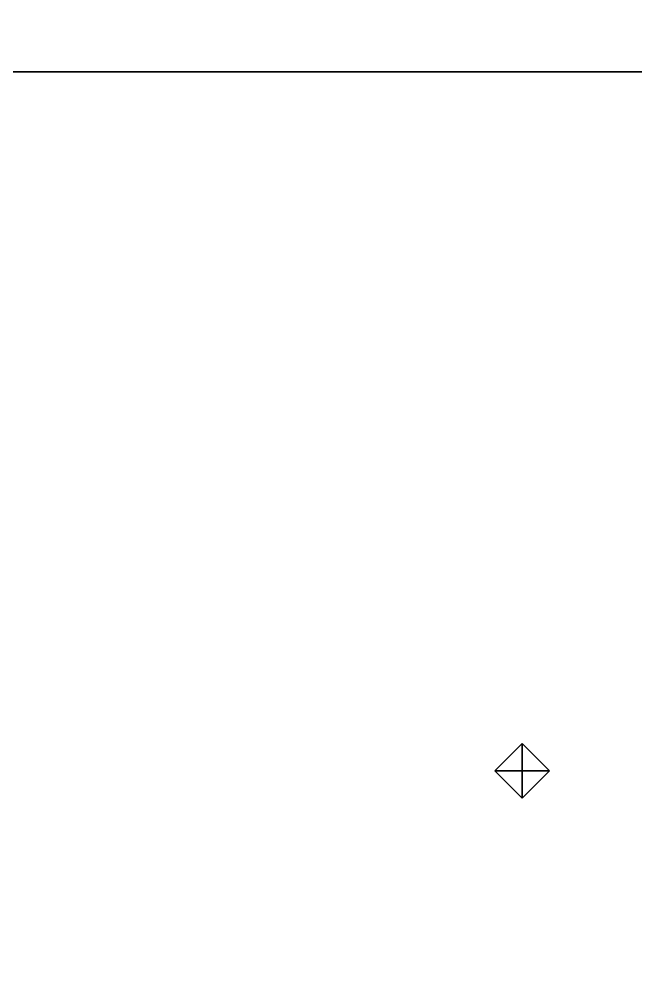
# Model space of a CAD drawing. Extents: x 0 to 3022, y -4615 to 0.
# Drawn here: x 355 to 594.3, y -3791.1 to -3415 of the extents above; entities that cross this region are included whole.
import ezdxf

# ---------------------------------------------------------------- set-up
doc = ezdxf.new("R2010")
doc.units = 0
for name, color, linetype in [('LAYER0', 7, 'CONTINUOUS'), ('LAYER1', 7, 'CONTINUOUS'), ('LAYER667', 7, 'CONTINUOUS'), ('LAYER668', 7, 'CONTINUOUS'), ('LAYER670', 7, 'CONTINUOUS'), ('LAYER671', 7, 'CONTINUOUS'), ('LAYER683', 7, 'CONTINUOUS'), ('LAYER692', 7, 'CONTINUOUS'), ('LAYER765', 253, 'CONTINUOUS'), ('LAYER766', 253, 'CONTINUOUS'), ('LAYER771', 253, 'CONTINUOUS'), ('LAYER772', 253, 'CONTINUOUS')]:
    doc.layers.add(name, color=color, linetype=linetype)

msp = doc.modelspace()

# ---------------------------------------------------------------- linework, layer by layer
at = {"layer": 'LAYER0', "invisible_edges": 1}
for points in [[(2992, 0), (0, -4167.22), (0, 0), (2992, 0)], [(2992, -4162.78, 5), (0, 0, 5), (0, -4167.22, 5), (2992, -4162.78, 5)], [(0, 0, 5), (2992, -4162.78, 5), (2992, 0, 5), (0, 0, 5)], [(0, -4167.22), (2992, 0), (2992, -4162.78), (0, -4167.22)]]:
    msp.add_3dface(points, dxfattribs=at)
at = {"layer": 'LAYER667', "invisible_edges": 1}
for points in [[(1012, -3435.406, 103), (230, -4015.406, 103), (1012, -4015.406, 103), (1012, -3435.406, 103)], [(230, -4015.406, 103), (1012, -3435.406, 103), (230, -3435.406, 103), (230, -4015.406, 103)], [(1012, -3435.406, 103), (230, -3435.406, 85), (230, -3435.406, 103), (1012, -3435.406, 103)], [(230, -3435.406, 85), (1012, -3435.406, 103), (1012, -3435.406, 85), (230, -3435.406, 85)], [(230, -3435.406, 85), (1012, -4015.406, 85), (230, -4015.406, 85), (230, -3435.406, 85)], [(1012, -4015.406, 85), (230, -3435.406, 85), (1012, -3435.406, 85), (1012, -4015.406, 85)]]:
    msp.add_3dface(points, dxfattribs=at)
at = {"layer": 'LAYER668', "invisible_edges": 1}
for points in [[(700, -2983.406, 103), (230, -3435.406, 103), (700, -3435.406, 103), (700, -2983.406, 103)], [(230, -3435.406, 103), (700, -2983.406, 103), (230, -2983.406, 103), (230, -3435.406, 103)], [(230, -2983.406, 85), (700, -3435.406, 85), (230, -3435.406, 85), (230, -2983.406, 85)], [(700, -3435.406, 85), (230, -2983.406, 85), (700, -2983.406, 85), (700, -3435.406, 85)], [(700, -3435.406, 85), (230, -3435.406, 103), (230, -3435.406, 85), (700, -3435.406, 85)], [(230, -3435.406, 103), (700, -3435.406, 85), (700, -3435.406, 103), (230, -3435.406, 103)]]:
    msp.add_3dface(points, dxfattribs=at)
at = {"layer": 'LAYER670', "invisible_edges": 1}
for points in [[(1012, -3435.406, 2554), (230, -4015.406, 2554), (1012, -4015.406, 2554), (1012, -3435.406, 2554)], [(230, -4015.406, 2554), (1012, -3435.406, 2554), (230, -3435.406, 2554), (230, -4015.406, 2554)], [(1012, -3435.406, 2554), (230, -3435.406, 2536), (230, -3435.406, 2554), (1012, -3435.406, 2554)], [(230, -3435.406, 2536), (1012, -3435.406, 2554), (1012, -3435.406, 2536), (230, -3435.406, 2536)], [(230, -3435.406, 2536), (1012, -4015.406, 2536), (230, -4015.406, 2536), (230, -3435.406, 2536)], [(1012, -4015.406, 2536), (230, -3435.406, 2536), (1012, -3435.406, 2536), (1012, -4015.406, 2536)]]:
    msp.add_3dface(points, dxfattribs=at)
at = {"layer": 'LAYER671', "invisible_edges": 1}
for points in [[(700, -2983.406, 2554), (230, -3435.406, 2554), (700, -3435.406, 2554), (700, -2983.406, 2554)], [(230, -3435.406, 2554), (700, -2983.406, 2554), (230, -2983.406, 2554), (230, -3435.406, 2554)], [(230, -2983.406, 2536), (700, -3435.406, 2536), (230, -3435.406, 2536), (230, -2983.406, 2536)], [(700, -3435.406, 2536), (230, -2983.406, 2536), (700, -2983.406, 2536), (700, -3435.406, 2536)], [(700, -3435.406, 2536), (230, -3435.406, 2554), (230, -3435.406, 2536), (700, -3435.406, 2536)], [(230, -3435.406, 2554), (700, -3435.406, 2536), (700, -3435.406, 2554), (230, -3435.406, 2554)]]:
    msp.add_3dface(points, dxfattribs=at)
at = {"layer": 'LAYER683'}
for points, invisible_edges in [([(254.6, -2983.406, 953), (368, -3895.406, 953), (254.6, -3895.406, 953), (254.6, -2983.406, 953)], 1), ([(368, -3895.406, 953), (254.6, -2983.406, 953), (640, -3495.406, 953), (368, -3895.406, 953)], 7), ([(640, -3495.406, 953), (254.6, -2983.406, 953), (640, -2983.406, 953), (640, -3495.406, 953)], 1), ([(254.6, -3895.406, 971), (640, -3495.406, 971), (254.6, -2983.406, 971), (254.6, -3895.406, 971)], 3), ([(254.6, -2983.406, 971), (640, -3495.406, 971), (640, -2983.406, 971), (254.6, -2983.406, 971)], 1), ([(368, -3895.406, 971), (1012, -3495.406, 971), (254.6, -3895.406, 971), (368, -3895.406, 971)], 3), ([(254.6, -3895.406, 971), (1012, -3495.406, 971), (640, -3495.406, 971), (254.6, -3895.406, 971)], 5), ([(1012, -3990.806, 953), (368, -3895.406, 953), (1012, -3495.406, 953), (1012, -3990.806, 953)], 3), ([(1012, -3495.406, 953), (368, -3895.406, 953), (640, -3495.406, 953), (1012, -3495.406, 953)], 3), ([(1012, -3495.406, 971), (368, -3990.806, 971), (1012, -3990.806, 971), (1012, -3495.406, 971)], 1), ([(368, -3990.806, 971), (1012, -3495.406, 971), (368, -3895.406, 971), (368, -3990.806, 971)], 3)]:
    msp.add_3dface(points, dxfattribs=dict(at, invisible_edges=invisible_edges))
at = {"layer": 'LAYER692'}
for points, invisible_edges in [([(254.6, -2983.406, 2021), (368, -3895.406, 2021), (254.6, -3895.406, 2021), (254.6, -2983.406, 2021)], 1), ([(368, -3895.406, 2021), (254.6, -2983.406, 2021), (640, -3495.406, 2021), (368, -3895.406, 2021)], 7), ([(640, -3495.406, 2021), (254.6, -2983.406, 2021), (640, -2983.406, 2021), (640, -3495.406, 2021)], 1), ([(254.6, -3895.406, 2039), (640, -3495.406, 2039), (254.6, -2983.406, 2039), (254.6, -3895.406, 2039)], 3), ([(254.6, -2983.406, 2039), (640, -3495.406, 2039), (640, -2983.406, 2039), (254.6, -2983.406, 2039)], 1), ([(368, -3895.406, 2039), (1012, -3495.406, 2039), (254.6, -3895.406, 2039), (368, -3895.406, 2039)], 3), ([(254.6, -3895.406, 2039), (1012, -3495.406, 2039), (640, -3495.406, 2039), (254.6, -3895.406, 2039)], 5), ([(1012, -3990.806, 2021), (368, -3895.406, 2021), (1012, -3495.406, 2021), (1012, -3990.806, 2021)], 3), ([(1012, -3495.406, 2021), (368, -3895.406, 2021), (640, -3495.406, 2021), (1012, -3495.406, 2021)], 3), ([(1012, -3495.406, 2039), (368, -3990.806, 2039), (1012, -3990.806, 2039), (1012, -3495.406, 2039)], 1), ([(368, -3990.806, 2039), (1012, -3495.406, 2039), (368, -3895.406, 2039), (368, -3990.806, 2039)], 3)]:
    msp.add_3dface(points, dxfattribs=dict(at, invisible_edges=invisible_edges))
at = {"layer": 'LAYER765'}
for points in [[(539.578, -3706.586, 850), (539.578, -3706.586, 865), (550.1846, -3695.979, 850), (539.578, -3706.586, 850)], [(550.1846, -3695.979, 850), (539.578, -3706.586, 865), (550.1846, -3695.979, 865), (550.1846, -3695.979, 850)], [(560.7912, -3706.586, 850), (539.578, -3706.586, 850), (550.1846, -3695.979, 850), (560.7912, -3706.586, 850)], [(550.1846, -3717.193, 865), (550.1846, -3695.979, 865), (539.578, -3706.586, 865), (550.1846, -3717.193, 865)], [(560.7912, -3706.586, 850), (550.1846, -3695.979, 850), (560.7912, -3706.586, 865), (560.7912, -3706.586, 850)], [(560.7912, -3706.586, 865), (550.1846, -3695.979, 850), (550.1846, -3695.979, 865), (560.7912, -3706.586, 865)], [(560.7912, -3706.586, 865), (550.1846, -3695.979, 865), (550.1846, -3717.193, 865), (560.7912, -3706.586, 865)], [(550.1846, -3717.193, 850), (550.1846, -3717.193, 865), (539.578, -3706.586, 850), (550.1846, -3717.193, 850)], [(539.578, -3706.586, 850), (550.1846, -3717.193, 865), (539.578, -3706.586, 865), (539.578, -3706.586, 850)], [(550.1846, -3717.193, 850), (539.578, -3706.586, 850), (560.7912, -3706.586, 850), (550.1846, -3717.193, 850)], [(560.7912, -3706.586, 850), (560.7912, -3706.586, 865), (550.1846, -3717.193, 850), (560.7912, -3706.586, 850)], [(550.1846, -3717.193, 850), (560.7912, -3706.586, 865), (550.1846, -3717.193, 865), (550.1846, -3717.193, 850)]]:
    msp.add_3dface(points, dxfattribs=at)
at = {"layer": 'LAYER766'}
for points in [[(539.578, -3706.586, 850), (539.578, -3706.586, 865), (550.1846, -3695.979, 850), (539.578, -3706.586, 850)], [(550.1846, -3695.979, 850), (539.578, -3706.586, 865), (550.1846, -3695.979, 865), (550.1846, -3695.979, 850)], [(560.7912, -3706.586, 850), (539.578, -3706.586, 850), (550.1846, -3695.979, 850), (560.7912, -3706.586, 850)], [(550.1846, -3717.193, 865), (550.1846, -3695.979, 865), (539.578, -3706.586, 865), (550.1846, -3717.193, 865)], [(560.7912, -3706.586, 850), (550.1846, -3695.979, 850), (560.7912, -3706.586, 865), (560.7912, -3706.586, 850)], [(560.7912, -3706.586, 865), (550.1846, -3695.979, 850), (550.1846, -3695.979, 865), (560.7912, -3706.586, 865)], [(560.7912, -3706.586, 865), (550.1846, -3695.979, 865), (550.1846, -3717.193, 865), (560.7912, -3706.586, 865)], [(550.1846, -3717.193, 850), (550.1846, -3717.193, 865), (539.578, -3706.586, 850), (550.1846, -3717.193, 850)], [(539.578, -3706.586, 850), (550.1846, -3717.193, 865), (539.578, -3706.586, 865), (539.578, -3706.586, 850)], [(550.1846, -3717.193, 850), (539.578, -3706.586, 850), (560.7912, -3706.586, 850), (550.1846, -3717.193, 850)], [(560.7912, -3706.586, 850), (560.7912, -3706.586, 865), (550.1846, -3717.193, 850), (560.7912, -3706.586, 850)], [(550.1846, -3717.193, 850), (560.7912, -3706.586, 865), (550.1846, -3717.193, 865), (550.1846, -3717.193, 850)]]:
    msp.add_3dface(points, dxfattribs=at)
at = {"layer": 'LAYER771'}
for points in [[(539.578, -3706.586, 1920), (539.578, -3706.586, 1935), (550.1846, -3695.979, 1920), (539.578, -3706.586, 1920)], [(550.1846, -3695.979, 1920), (539.578, -3706.586, 1935), (550.1846, -3695.979, 1935), (550.1846, -3695.979, 1920)], [(560.7912, -3706.586, 1920), (539.578, -3706.586, 1920), (550.1846, -3695.979, 1920), (560.7912, -3706.586, 1920)], [(550.1846, -3717.193, 1935), (550.1846, -3695.979, 1935), (539.578, -3706.586, 1935), (550.1846, -3717.193, 1935)], [(560.7912, -3706.586, 1920), (550.1846, -3695.979, 1920), (560.7912, -3706.586, 1935), (560.7912, -3706.586, 1920)], [(560.7912, -3706.586, 1935), (550.1846, -3695.979, 1920), (550.1846, -3695.979, 1935), (560.7912, -3706.586, 1935)], [(560.7912, -3706.586, 1935), (550.1846, -3695.979, 1935), (550.1846, -3717.193, 1935), (560.7912, -3706.586, 1935)], [(550.1846, -3717.193, 1920), (550.1846, -3717.193, 1935), (539.578, -3706.586, 1920), (550.1846, -3717.193, 1920)], [(539.578, -3706.586, 1920), (550.1846, -3717.193, 1935), (539.578, -3706.586, 1935), (539.578, -3706.586, 1920)], [(550.1846, -3717.193, 1920), (539.578, -3706.586, 1920), (560.7912, -3706.586, 1920), (550.1846, -3717.193, 1920)], [(560.7912, -3706.586, 1920), (560.7912, -3706.586, 1935), (550.1846, -3717.193, 1920), (560.7912, -3706.586, 1920)], [(550.1846, -3717.193, 1920), (560.7912, -3706.586, 1935), (550.1846, -3717.193, 1935), (550.1846, -3717.193, 1920)]]:
    msp.add_3dface(points, dxfattribs=at)
at = {"layer": 'LAYER772'}
for points in [[(539.578, -3706.586, 1920), (539.578, -3706.586, 1935), (550.1846, -3695.979, 1920), (539.578, -3706.586, 1920)], [(550.1846, -3695.979, 1920), (539.578, -3706.586, 1935), (550.1846, -3695.979, 1935), (550.1846, -3695.979, 1920)], [(560.7912, -3706.586, 1920), (539.578, -3706.586, 1920), (550.1846, -3695.979, 1920), (560.7912, -3706.586, 1920)], [(550.1846, -3717.193, 1935), (550.1846, -3695.979, 1935), (539.578, -3706.586, 1935), (550.1846, -3717.193, 1935)], [(560.7912, -3706.586, 1920), (550.1846, -3695.979, 1920), (560.7912, -3706.586, 1935), (560.7912, -3706.586, 1920)], [(560.7912, -3706.586, 1935), (550.1846, -3695.979, 1920), (550.1846, -3695.979, 1935), (560.7912, -3706.586, 1935)], [(560.7912, -3706.586, 1935), (550.1846, -3695.979, 1935), (550.1846, -3717.193, 1935), (560.7912, -3706.586, 1935)], [(550.1846, -3717.193, 1920), (550.1846, -3717.193, 1935), (539.578, -3706.586, 1920), (550.1846, -3717.193, 1920)], [(539.578, -3706.586, 1920), (550.1846, -3717.193, 1935), (539.578, -3706.586, 1935), (539.578, -3706.586, 1920)], [(550.1846, -3717.193, 1920), (539.578, -3706.586, 1920), (560.7912, -3706.586, 1920), (550.1846, -3717.193, 1920)], [(560.7912, -3706.586, 1920), (560.7912, -3706.586, 1935), (550.1846, -3717.193, 1920), (560.7912, -3706.586, 1920)], [(550.1846, -3717.193, 1920), (560.7912, -3706.586, 1935), (550.1846, -3717.193, 1935), (550.1846, -3717.193, 1920)]]:
    msp.add_3dface(points, dxfattribs=at)

# ---------------------------------------------------------------- meshes
at = {"layer": 'LAYER1'}
mesh = msp.add_polymesh((5, 2), dxfattribs=at)
for k, corner in enumerate([(2842, -150, 2611), (150, -150, 2611), (2842, -4013, 2611), (2842, -150, 2611), (150, -4017, 2611), (2842, -4013, 2611), (150, -150, 2611), (150, -4017, 2611), (0, 0, 2611), (0, -4167.223, 2611)]):
    mesh.set_mesh_vertex(divmod(k, 2), corner)

doc.saveas('drawing.dxf')
